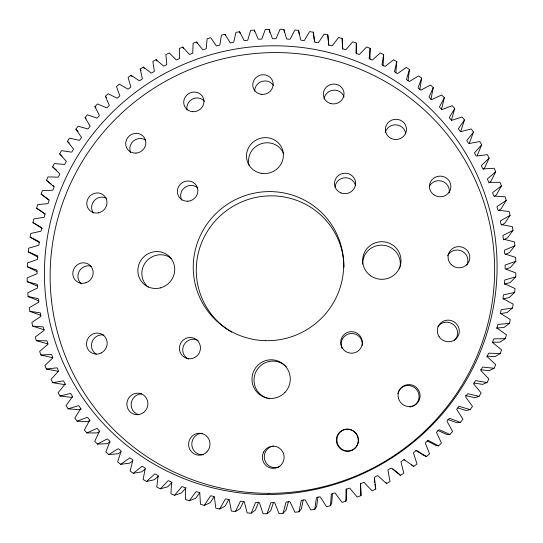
<?xml version="1.0" encoding="UTF-8"?>
<svg xmlns="http://www.w3.org/2000/svg" width="543" height="543" viewBox="0 0 543 543"><rect width="100%" height="100%" fill="white"/><g stroke="black" fill="none" stroke-linecap="round" stroke-linejoin="round"><path stroke-width="0.81" d="M369.993 59.241L370.163 48.381L366.701 46.949L359.799 53.967A0.74 0.699 -11.2 0 1 358.828 54.361L356.357 53.424A0.74 0.699 -11.5 0 1 355.964 52.515L356.31 43.019L352.774 41.811L346.346 49.196A0.74 0.699 -12.6 0 1 345.402 49.644L342.884 48.863A0.74 0.699 -12.8 0 1 342.429 47.981L342.178 38.526L338.574 37.535L332.635 45.259A0.733 0.699 -13.9 0 1 331.732 45.761L329.167 45.137A0.733 0.692 -14.1 0 1 328.664 44.288L327.802 34.908L324.157 34.134L318.727 42.171A0.733 0.692 -15.1 0 1 317.859 42.727L315.259 42.252A0.733 0.692 -15.4 0 1 314.702 41.438L313.257 32.166L309.571 31.616L304.671 39.931A0.733 0.692 -16.4 0 1 303.836 40.535L301.216 40.223A0.733 0.692 -16.7 0 1 300.612 39.449L298.575 30.313L294.863 29.987L290.505 38.546A0.733 0.692 -17.7 0 1 289.711 39.198L287.084 39.042A0.733 0.692 -17.9 0 1 286.433 38.309L283.826 29.349L280.1 29.247L276.299 38.017A0.733 0.686 -19 0 1 275.545 38.709L272.912 38.716A0.733 0.686 -19.2 0 1 272.213 38.024L269.05 29.274L265.33 29.39L262.086 38.343A0.726 0.686 -20.2 0 1 261.38 39.076L258.753 39.239A0.726 0.686 -20.4 0 1 258.013 38.594L254.3 30.082L250.594 30.422L247.927 39.517A0.726 0.686 -21.5 0 1 247.269 40.291L244.655 40.61A0.726 0.686 -21.7 0 1 243.875 40.012L239.633 31.765L235.954 32.329L233.863 41.533A0.726 0.686 -22.7 0 1 233.259 42.347L230.673 42.816A0.726 0.686 -22.9 0 1 229.852 42.273L225.094 34.318L221.463 35.098L219.956 44.383A0.726 0.686 -23.9 0 1 219.399 45.225L216.847 45.85A0.726 0.686 -24.2 0 1 215.992 45.354L210.738 37.732L207.161 38.723L206.238 48.055A0.726 0.686 -25.2 0 1 205.736 48.924L203.225 49.705A0.726 0.686 -25.4 0 1 202.342 49.264L196.614 41.987L193.098 43.189L192.772 52.535A0.726 0.686 -26.4 0 1 192.324 53.431L189.86 54.354A0.726 0.686 -26.6 0 1 188.95 53.967L182.774 47.071L179.333 48.476L179.59 57.802A0.726 0.679 -27.6 0 1 179.197 58.719L176.801 59.791A0.726 0.679 -27.9 0 1 175.864 59.458L169.253 52.963L165.9 54.572L166.749 63.836A0.726 0.679 -28.9 0 1 166.416 64.78L164.081 65.988A0.726 0.679 -29.1 0 1 163.124 65.71L156.106 59.642L152.854 61.447L154.28 70.624A0.726 0.679 -30.1 0 1 154.008 71.581L151.748 72.925A0.726 0.679 -30.3 0 1 150.778 72.708L143.372 67.088L140.237 69.076L142.239 78.138A0.726 0.679 -31.3 0 1 142.028 79.102L139.85 80.581A0.726 0.679 -31.5 0 1 138.865 80.425L131.107 75.273L128.094 77.445L130.666 86.344A0.726 0.679 -32.6 0 1 130.51 87.321L128.426 88.923A0.726 0.679 -32.8 0 1 127.429 88.828L119.345 84.165L116.467 86.513L119.596 95.229A0.726 0.686 -33.8 0 1 119.501 96.213L117.519 97.937A0.726 0.686 -34 0 1 116.514 97.903L108.125 93.742L105.39 96.254L109.068 104.751A0.726 0.686 -35 0 1 109.034 105.736L107.154 107.575A0.726 0.686 -35.2 0 1 106.15 107.602L97.489 103.964L94.91 106.638L99.125 114.885A0.726 0.686 -36.3 0 1 99.152 115.869L97.387 117.817A0.726 0.686 -36.5 0 1 96.382 117.906L87.477 114.804L85.061 117.627L89.799 125.596A0.726 0.686 -37.5 0 1 89.887 126.573L88.237 128.623A0.726 0.686 -37.7 0 1 87.24 128.772L78.124 126.22L75.877 129.186L81.124 136.843A0.726 0.686 -38.7 0 1 81.274 137.813L79.753 139.958A0.726 0.686 -39 0 1 78.755 140.169L69.463 138.18L67.4 141.275L73.129 148.592A0.726 0.686 -40 0 1 73.346 149.556L71.954 151.789A0.726 0.686 -40.2 0 1 70.97 152.054L61.535 150.642L59.655 153.852L65.859 160.809A0.733 0.692 -41.2 0 1 66.131 161.753L64.875 164.067A0.733 0.692 -41.5 0 1 63.904 164.393L54.354 163.565L52.671 166.884L59.323 173.441A0.733 0.692 -42.5 0 1 59.662 174.371L58.542 176.753A0.733 0.692 -42.7 0 1 57.592 177.14L47.967 176.896L46.488 180.317L53.567 186.453A0.733 0.692 -43.8 0 1 53.961 187.355L52.99 189.806A0.733 0.692 -44 0 1 52.06 190.254L42.388 190.6L41.112 194.109L48.598 199.797A0.733 0.692 -45.1 0 1 49.053 200.679L48.225 203.184A0.733 0.692 -45.3 0 1 47.322 203.686L37.65 204.63L36.585 208.213L44.451 213.433A0.74 0.699 -46.4 0 1 44.954 214.281L44.288 216.833A0.74 0.699 -46.6 0 1 43.413 217.39L33.761 218.938L32.926 222.576L41.139 227.307A0.74 0.699 -47.7 0 1 41.696 228.121L41.187 230.714A0.74 0.699 -47.9 0 1 40.345 231.325L30.754 233.463L30.136 237.155L38.675 241.364A0.74 0.699 -49 0 1 39.293 242.151L38.94 244.771A0.74 0.699 -49.2 0 1 38.132 245.436L28.643 248.171L28.256 251.891L37.08 255.57A0.747 0.706 -50.3 0 1 37.745 256.31L37.555 258.957A0.747 0.706 -50.5 0 1 36.788 259.669L27.435 262.988L27.279 266.742L36.367 269.864A0.747 0.706 -51.6 0 1 37.08 270.563L37.06 273.21A0.747 0.706 -51.9 0 1 36.327 273.977L27.15 277.88L27.225 281.641L36.544 284.193A0.747 0.713 -53 0 1 37.304 284.844L37.44 287.498A0.747 0.713 -53.2 0 1 36.754 288.306L27.788 292.786L28.093 296.532L37.61 298.501A0.753 0.713 -54.4 0 1 38.41 299.112L38.716 301.752A0.753 0.713 -54.6 0 1 38.078 302.6L29.356 307.643L29.899 311.377L39.571 312.741A0.753 0.713 -55.8 0 1 40.42 313.297L40.888 315.924A0.753 0.713 -56 0 1 40.304 316.813L31.854 322.406L32.634 326.099L42.429 326.859A0.753 0.719 -57.2 0 1 43.311 327.361L43.949 329.954A0.753 0.719 -57.4 0 1 43.413 330.884L35.288 337.006L36.293 340.651L46.175 340.794A0.76 0.719 -58.6 0 1 47.098 341.242L47.893 343.794A0.76 0.719 -58.9 0 1 47.417 344.757L39.639 351.396L40.881 354.979L50.811 354.491A0.76 0.726 -60.1 0 1 51.761 354.884L52.719 357.382A0.76 0.726 -60.4 0 1 52.304 358.373L44.906 365.514L46.379 369.016L56.316 367.903A0.76 0.726 -61.6 0 1 57.293 368.229L58.413 370.672A0.767 0.726 -61.8 0 1 58.053 371.69L51.076 379.299L52.773 382.713L62.676 380.962A0.767 0.733 -63.1 0 1 63.68 381.234L64.956 383.602A0.767 0.733 -63.4 0 1 64.658 384.648L58.128 392.704L60.042 396.01L69.877 393.627A0.767 0.733 -64.6 0 1 70.902 393.831L72.334 396.125A0.767 0.733 -64.9 0 1 72.104 397.184L66.049 405.662L68.174 408.852L77.9 405.838A0.774 0.74 -66.2 0 1 78.939 405.981L80.52 408.18A0.774 0.74 -66.5 0 1 80.35 409.252L74.805 418.124L77.14 421.178L86.71 417.54A0.774 0.74 -67.8 0 1 87.762 417.615L89.486 419.719A0.774 0.74 -68.1 0 1 89.385 420.805L84.375 430.036L86.914 432.941L96.287 428.692A0.774 0.747 -69.5 0 1 97.346 428.692L99.206 430.687A0.781 0.747 -69.8 0 1 99.172 431.78L94.726 441.337L97.455 444.086L106.591 439.226A0.781 0.747 -71.2 0 1 107.657 439.165L109.645 441.038A0.781 0.747 -71.5 0 1 109.679 442.138L105.817 451.986L108.729 454.559L117.593 449.109A0.781 0.753 -72.9 0 1 118.652 448.98L120.77 450.724A0.781 0.753 -73.3 0 1 120.872 451.824L117.614 461.923L120.695 464.313L129.241 458.292A0.787 0.753 -74.7 0 1 130.3 458.095L132.533 459.704A0.787 0.753 -75.1 0 1 132.702 460.797L130.076 471.114L133.313 473.306L141.506 466.729A0.787 0.76 -76.6 0 1 142.551 466.464L144.893 467.93A0.787 0.76 -77 0 1 145.13 469.009L143.142 479.503L146.529 481.485L154.327 474.378A0.787 0.76 -78.5 0 1 155.359 474.046L157.796 475.363A0.787 0.76 -78.9 0 1 158.108 476.428L156.778 487.057L160.294 488.822L167.665 481.207A0.794 0.767 -80.5 0 1 168.676 480.806L171.201 481.967A0.794 0.767 -80.9 0 1 171.581 483.012L170.916 493.73L174.554 495.27L181.464 487.173A0.794 0.767 -82.6 0 1 182.448 486.704L185.054 487.709A0.794 0.767 -83 0 1 185.502 488.727L185.509 499.499L189.249 500.802L195.656 492.25A0.794 0.767 -84.7 0 1 196.62 491.72L199.295 492.555A0.794 0.767 -85.1 0 1 199.804 493.546L200.489 504.318L204.317 505.384L210.202 496.417A0.801 0.774 -86.9 0 1 211.132 495.82L213.861 496.478A0.801 0.774 -87.3 0 1 214.431 497.436L215.802 508.167L219.705 508.988L225.026 499.635A0.801 0.774 -89.2 0 1 225.922 498.983L228.691 499.465A0.801 0.774 -89.6 0 1 229.329 500.381L231.379 511.031L235.336 511.594L240.074 501.895A0.801 0.774 88.4 0 1 240.929 501.182L243.732 501.488A0.801 0.774 87.9 0 1 244.425 502.37L247.153 512.877L251.151 513.183L255.278 503.185A0.801 0.781 85.9 0 1 256.086 502.418L258.909 502.54A0.801 0.781 85.4 0 1 259.663 503.375L263.056 513.705L267.075 513.753L270.563 503.49A0.801 0.781 83.3 0 1 271.324 502.669L274.161 502.608A0.801 0.781 82.8 0 1 274.968 503.388L279.021 513.502L283.039 513.291L285.883 502.798A0.808 0.781 80.6 0 1 286.589 501.929L289.419 501.684A0.808 0.781 80.1 0 1 290.274 502.418L294.971 512.266L298.976 511.791L301.148 501.121A0.808 0.787 77.9 0 1 301.799 500.205L304.616 499.777A0.808 0.787 77.3 0 1 305.519 500.456L310.84 509.992L314.818 509.259L316.304 498.454A0.808 0.787 75 0 1 316.902 497.503L319.684 496.893A0.808 0.787 74.4 0 1 320.628 497.51L326.553 506.694L330.483 505.703L331.278 494.816A0.808 0.787 72 0 1 331.814 493.825L334.556 493.03A0.808 0.787 71.5 0 1 335.54 493.587L342.042 502.384L345.905 501.135L346.006 490.207A0.808 0.787 69 0 1 346.475 489.182L349.169 488.218A0.808 0.787 68.4 0 1 350.181 488.714L357.24 497.069L361.014 495.583L360.423 484.661A0.808 0.787 65.9 0 1 360.824 483.603L363.45 482.469A0.808 0.787 65.3 0 1 364.496 482.897L372.077 490.791L375.749 489.053L374.453 478.186A0.808 0.787 62.8 0 1 374.792 477.107L377.337 475.804A0.808 0.787 62.2 0 1 378.41 476.163L386.48 483.555L390.03 481.587L388.048 470.829A0.808 0.787 59.6 0 1 388.313 469.729L390.77 468.263A0.808 0.787 59 0 1 391.863 468.548L400.388 475.41L403.809 473.218L401.134 462.602A0.808 0.787 56.5 0 1 401.331 461.489L403.687 459.867A0.808 0.787 55.9 0 1 404.793 460.084M346.678 488.924L346.61 498.209L345.905 501.135M504.338 284.227L510.21 282.57L515.735 276.882L515.85 272.953L505.879 269.077A0.787 0.76 18.1 0 1 505.092 268.296L505.085 265.527A0.787 0.76 17.8 0 1 505.872 264.78L515.816 261.312L515.674 257.396L505.513 254.158A0.787 0.753 16.2 0 1 504.678 253.432L504.495 250.683A0.787 0.753 15.9 0 1 505.228 249.889L514.886 245.816L514.499 241.934L504.182 239.341A0.781 0.753 14.4 0 1 503.313 238.676L502.954 235.947A0.781 0.753 14 0 1 503.626 235.119L512.965 230.47L512.327 226.635L501.908 224.693A0.781 0.753 12.6 0 1 500.999 224.083L500.463 221.395A0.781 0.747 12.3 0 1 501.08 220.526L510.067 215.333L509.185 211.56L498.705 210.27A0.781 0.747 10.9 0 1 497.755 209.713L497.055 207.08A0.781 0.747 10.5 0 1 497.612 206.177L506.212 200.462L505.092 196.763L494.585 196.125A0.774 0.747 9.2 0 1 493.614 195.636L492.745 193.057A0.774 0.74 8.9 0 1 493.241 192.127L501.413 185.916L500.062 182.312L489.582 182.319A0.774 0.74 7.5 0 1 488.585 181.891L487.553 179.38A0.774 0.74 7.2 0 1 487.987 178.423L495.711 171.758L494.137 168.255L483.718 168.9A0.774 0.74 5.9 0 1 482.7 168.54L481.512 166.104A0.767 0.733 5.6 0 1 481.885 165.126L489.134 158.027L487.342 154.646L477.025 155.929A0.767 0.733 4.3 0 1 475.987 155.631L474.65 153.282A0.767 0.733 4.1 0 1 474.955 152.291L481.709 144.791L479.713 141.54L469.539 143.44A0.767 0.733 2.8 0 1 468.487 143.203L467.007 140.956A0.767 0.726 2.5 0 1 467.245 139.951L473.482 132.092L471.283 128.983L461.292 131.487A0.76 0.726 1.3 0 1 460.226 131.318L458.611 129.173A0.76 0.726 1 0 1 458.787 128.162L464.482 119.969L462.093 117.016L452.319 120.112A0.76 0.726 -0.2 0 1 451.253 120.01L449.509 117.974A0.76 0.726 -0.5 0 1 449.618 116.955L454.749 108.478L452.19 105.681L442.667 109.353A0.76 0.719 -1.6 0 1 441.602 109.313L439.735 107.399A0.753 0.719 -1.9 0 1 439.776 106.38L444.344 97.645L441.615 95.025L432.377 99.247A0.753 0.719 -3.1 0 1 431.312 99.267L429.337 97.482A0.753 0.719 -3.3 0 1 429.309 96.464L433.294 87.511L430.416 85.075L421.497 89.819A0.753 0.713 -4.5 0 1 420.438 89.914L418.354 88.251A0.753 0.713 -4.7 0 1 418.266 87.247L421.653 78.111L418.633 75.864L410.06 81.117A0.747 0.713 -5.9 0 1 409.015 81.274L406.836 79.746A0.747 0.713 -6.1 0 1 406.68 78.755L409.47 69.477L406.32 67.42L398.128 73.156A0.747 0.706 -7.2 0 1 397.089 73.373L394.829 71.988A0.747 0.706 -7.5 0 1 394.612 71.011L396.79 61.624L393.526 59.771L385.734 65.968A0.747 0.706 -8.6 0 1 384.722 66.239L382.381 65.004A0.747 0.706 -8.8 0 1 382.102 64.047L383.67 54.585L380.304 52.942L372.946 59.56A0.74 0.706 -9.9 0 1 371.948 59.9L369.539 58.807A0.74 0.706 -10.2 0 1 369.199 57.87L370.163 48.381M383.08 66.124L383.67 54.585M361.014 495.583L360.613 483.575M332.445 493.356L331.739 502.994L330.483 505.703M395.799 72.972L396.79 61.624M503.157 298.888L509.144 297.598L514.642 292.467L515.015 288.543L505.275 284.037A0.794 0.76 20.1 0 1 504.542 283.208L504.719 280.439A0.787 0.76 19.7 0 1 505.547 279.74L515.735 276.882M408.085 80.608L409.47 69.477M317.974 496.859L316.65 506.415L314.818 509.259M500.205 313.61L507.101 312.578L512.538 307.996L513.162 304.094L503.7 298.969A0.794 0.767 22.1 0 1 503.022 298.093L503.375 295.338A0.794 0.767 21.7 0 1 504.257 294.686L514.642 292.467M419.773 89.738L421.653 78.111M430.864 99.668L433.294 87.511M303.157 500.239L301.399 508.859L298.976 511.791M496.288 328.101L504.087 327.436L509.415 323.418L510.298 319.549L501.155 313.827A0.794 0.767 24.2 0 1 500.531 312.904L501.067 310.162A0.794 0.767 23.8 0 1 501.99 309.571L512.538 307.996M441.513 109.476L444.344 97.645M288.347 501.834L286.052 510.305L283.039 513.291M454.749 108.478L451.389 120.261M492.25 342.287L500.103 342.11L505.289 338.642L506.422 334.827L497.646 328.529A0.794 0.774 26.4 0 1 497.076 327.565L497.788 324.857A0.794 0.774 26 0 1 498.752 324.32L509.415 323.418M464.482 119.969L460.742 131.372M273.496 502.465L270.672 510.759L267.075 513.753M473.482 132.092L469.39 143.081M486.46 356.181L495.162 356.541L500.171 353.615L501.556 349.875L493.173 343.013A0.801 0.774 28.7 0 1 492.664 342.015L493.553 339.355A0.801 0.774 28.2 0 1 494.551 338.88L505.289 338.642M481.709 144.791L477.297 155.346M258.665 502.132L255.332 510.216L251.151 513.183M480.596 369.749L489.284 370.652L494.076 368.269L495.705 364.611L487.757 357.226A0.801 0.774 31 0 1 487.315 356.194L488.374 353.588A0.801 0.774 30.6 0 1 489.406 353.174L500.171 353.615M489.134 158.027L484.668 167.855L483.304 169.219M243.563 501.603L240.094 508.682L235.336 511.594M495.711 171.758L491.001 181.118L488.944 182.916M473.856 382.937L482.483 384.396L487.023 382.537L488.89 378.987L481.417 371.093A0.801 0.781 33.5 0 1 481.037 370.034L482.272 367.489A0.801 0.781 33 0 1 483.331 367.149L494.076 368.269M501.413 185.916L496.485 194.794L494.306 196.464M228.922 499.35L225.033 506.178L219.705 508.988M465.439 395.501L474.792 397.7L479.041 396.356L481.139 392.922L474.175 384.553A0.801 0.781 36.1 0 1 473.863 383.473L475.261 381.01A0.801 0.781 35.6 0 1 476.347 380.731L487.023 382.537M506.212 200.462L501.094 208.838L498.8 210.379M214.051 496.852L210.202 502.709L204.317 505.384M510.067 215.333L504.8 223.193L501.705 224.999M457.83 407.963L466.24 410.515L470.163 409.653L472.485 406.354L466.057 397.551A0.808 0.781 38.7 0 1 465.819 396.451L467.38 394.075A0.808 0.781 38.2 0 1 468.48 393.865L479.041 396.356M512.965 230.47L507.576 237.807L503.639 239.775M199.865 492.718L195.67 498.304L189.249 500.802M514.886 245.816L509.415 252.61L505.343 254.341M447.826 419.386L456.86 422.766L460.43 422.379L462.962 419.23L457.104 410.019A0.808 0.781 41.5 0 1 456.935 408.906L458.645 406.632A0.808 0.781 40.9 0 1 459.758 406.497L470.163 409.653M186.025 487.695L181.498 492.983L174.554 495.27M515.816 261.312L510.298 267.556L506.103 269.029M437.875 430.45L446.692 434.407L449.869 434.468L452.604 431.481L447.344 421.911A0.808 0.787 44.3 0 1 447.242 420.784L449.102 418.626A0.808 0.787 43.8 0 1 450.222 418.558L460.43 422.379M172.002 482.388L167.746 486.779L160.294 488.822M427.226 440.868L435.771 445.382L438.534 445.864L441.459 443.061L436.816 433.165A0.808 0.787 47.2 0 1 436.796 432.038L438.792 429.995A0.808 0.787 46.7 0 1 439.918 430.002L449.869 434.468M158.366 476.17L154.463 479.713L146.529 481.485M415.904 450.588L423.818 455.455L426.472 456.52L429.581 453.907L425.576 443.726A0.808 0.787 50.3 0 1 425.624 442.599L427.748 440.692A0.808 0.787 49.7 0 1 428.875 440.767L438.534 445.864M145.178 469.064L141.709 471.833L133.313 473.306M403.978 459.561L413.739 466.383L417.01 463.973L413.664 453.554A0.808 0.787 53.3 0 1 413.786 452.434L416.033 450.663A0.808 0.787 52.8 0 1 417.153 450.812L426.472 456.52M132.485 461.102L129.533 463.172L120.695 464.313M121.041 451.905L117.974 453.772L108.729 454.559M110.243 442.016L107.086 443.679L97.455 444.086M99.417 431.814L96.898 432.934L86.914 432.941M90.023 420.635L87.45 421.592L77.14 421.178M81.389 408.92L78.783 409.707L68.174 408.852M72.789 396.885L70.909 397.327L60.042 396.01M65.757 384.186L63.864 384.498L52.773 382.713M58.026 371.263L46.379 369.016M52.691 357.742L40.881 354.979M36.293 340.651L47.886 343.909M32.634 326.099L44.322 329.859M29.899 311.377L40.868 315.361M28.093 296.532L39.096 300.992M27.225 281.641L37.542 286.263M27.279 266.742L36.836 271.446M28.256 251.891L37.759 257.009M30.136 237.155L39.571 242.68M411.567 464.93L413.739 466.383M32.926 222.576L42.381 228.583M36.585 208.213L45.259 214.152M41.112 194.109L48.992 199.926M46.488 180.317L50.994 183.901M52.929 185.441L54.219 186.459M392.806 468.813L398.725 473.598M52.671 166.884L56.458 170.115M59.655 153.852L62.119 156.112M67.4 141.275L69.199 143.04M75.877 129.186L78.206 131.637M85.061 117.627L86.12 118.829M399.044 473.822L400.388 475.41M94.91 106.638L95.935 107.881M105.39 96.254L106.374 97.536M131.107 75.273L131.99 76.631M140.237 69.076L141.092 70.461M143.372 67.088L144.214 68.472M156.106 59.642L156.893 61.06M182.774 47.071L183.459 48.537M385.93 482.299L386.48 483.555M196.614 41.987L197.252 43.474M225.094 34.318L225.623 35.838M239.633 31.765L240.135 33.381M254.3 30.082L254.742 31.704M269.05 29.274L269.817 32.532M375.464 487.662L375.749 489.053M283.826 29.349L284.478 32.614M298.575 30.313L299.241 34.392M313.257 32.166L314.499 41.926M374.385 479.021L374.785 482.374M374.989 484.057L375.322 486.962M327.802 34.908L328.773 45.429M342.178 38.526L342.762 48.972M356.31 43.019L356.534 54.015M227.816 329.737A74.187 72.945 -29.9 0 1 235.676 204.813A74.187 72.945 -29.9 0 1 344.024 267.265M231.725 332.214A74.187 72.945 -29.9 0 1 228.46 330.171M342.165 348.592A10.636 10.568 26.6 0 1 341.893 347.982M341.662 347.357A10.636 10.568 26.6 0 1 350.649 333.538A10.636 10.568 26.6 0 1 362.296 345.334M362.69 264.081A18.835 18.469 3.7 0 1 382.72 245.185A18.835 18.469 3.7 0 1 400.123 266.525M399.899 267.665A18.835 18.469 3.7 0 1 399.607 268.792M249.156 165.439A18.231 17.586 -22.4 0 1 260.864 143.854A18.231 17.586 -22.4 0 1 283.446 153.275M335.045 187.383A10.358 10.052 -10 0 1 355.38 185.143M181.796 200.265A10.188 9.828 -34.5 0 1 184.668 187.586A10.188 9.828 -34.5 0 1 197.713 187.953M148.307 287.159A18.421 17.844 -46.8 0 1 146.06 261.706A18.421 17.844 -46.8 0 1 171.534 258.57M188.496 359.113A10.507 10.276 -60 0 1 183.928 344.934A10.507 10.276 -60 0 1 198.168 340.468M267.197 398.202A18.985 18.801 -78.1 0 1 256.791 370.19A18.985 18.801 -78.1 0 1 286.304 366.796M269.498 398.759A18.985 18.801 -78.1 0 1 268.337 398.514M398.413 391.659A10.914 10.717 43.6 0 1 416.033 388.897A10.914 10.717 43.6 0 1 412.436 406.34M411.153 406.755A10.914 10.717 43.6 0 1 409.816 407.012M397.754 393.573A10.914 10.717 43.6 0 1 397.931 392.922M358.244 438.249A10.935 10.745 65.5 0 1 344.262 450.391A10.935 10.745 65.5 0 1 340.312 432.004A10.935 10.745 65.5 0 1 358.095 437.577M279.747 466.559A10.887 10.663 85.6 0 1 264.78 460.131A10.887 10.663 85.6 0 1 273.285 446.061M203.618 454.695A10.779 10.493 -79.7 0 1 202.96 454.762M202.301 454.79A10.779 10.493 -79.7 0 1 191.788 444.133A10.779 10.493 -79.7 0 1 202.274 433.246M138.648 414.689A10.629 10.276 -68.4 0 1 131.263 403.103A10.629 10.276 -68.4 0 1 141.716 393.865M96.287 354.179A10.453 10.052 -59 0 1 92.215 341.554A10.453 10.052 -59 0 1 103.957 335.038M81.518 283.914A10.283 9.842 -50.7 0 1 79.312 271.1A10.283 9.842 -50.7 0 1 91.618 266.328M93.396 213.046A10.147 9.679 -42.9 0 1 94.177 200.686A10.147 9.679 -42.9 0 1 106.428 198.154M130.639 152.556A10.066 9.577 -35.5 0 1 133.585 140.861A10.066 9.577 -35.5 0 1 145.714 140.209M187.05 110.073A10.046 9.557 -28.1 0 1 192.521 99.016A10.046 9.557 -28.1 0 1 204.596 101.331M254.681 91.156A10.1 9.618 -20.8 0 1 261.957 81.382A10.1 9.618 -20.8 0 1 273.373 85.427M324.09 99.07A10.208 9.747 -13.2 0 1 333.354 90.179A10.208 9.747 -13.2 0 1 344.018 97.048M385.286 132.499A10.365 9.937 -5.2 0 1 396.166 124.842A10.365 9.937 -5.2 0 1 405.682 133.883M429.248 186.548A10.534 10.161 3.6 0 1 441.995 181.192A10.534 10.161 3.6 0 1 449.176 192.731M448.246 254.653A10.704 10.385 13.7 0 1 462.439 251.395A10.704 10.385 13.7 0 1 466.885 265.018M447.595 255.78A10.704 10.385 13.7 0 1 447.9 255.21M437.807 326.73A10.84 10.582 26.4 0 1 453.581 324.687A10.84 10.582 26.4 0 1 454.471 340.407M267.339 494.517A227.3 223.39 -29.9 0 0 468.453 157.993A227.3 223.39 -29.9 0 0 76.482 157.945A227.3 223.39 -29.9 0 0 267.339 494.517M268.914 493.356A223.166 219.467 -29.9 0 0 466.559 162.981A223.166 219.467 -29.9 0 0 81.654 162.554A223.166 219.467 -29.9 0 0 268.914 493.356M265.439 340.671A75.531 74.221 -29.9 0 0 335.045 230.497A75.531 74.221 -29.9 0 0 204.881 227.266A75.531 74.221 -29.9 0 0 265.439 340.671M342.314 348.056A10.833 10.765 25.3 0 0 361.047 347.568A10.833 10.765 25.3 0 0 351.178 331.658A10.833 10.765 25.3 0 0 342.314 348.056M370.754 275.844A19.181 18.801 3.3 0 0 400.931 262.296A19.181 18.801 3.3 0 0 373.815 243.42A19.181 18.801 3.3 0 0 370.754 275.844M261.387 173.332A18.557 17.885 -22.5 0 0 282.414 149.345A18.557 17.885 -22.5 0 0 251.042 144.133A18.557 17.885 -22.5 0 0 261.387 173.332M341.052 192.948A10.548 10.229 -10.2 0 0 355.482 181.932A10.548 10.229 -10.2 0 0 338.588 175.403A10.548 10.229 -10.2 0 0 341.052 192.948M160.47 287.871A18.754 18.15 -46.6 0 0 169.762 256.975A18.754 18.15 -46.6 0 0 138.655 265.228A18.754 18.15 -46.6 0 0 160.47 287.871M187.898 201.209A10.371 9.991 -34.4 0 0 196.362 185.523A10.371 9.991 -34.4 0 0 178.613 186.602A10.371 9.991 -34.4 0 0 187.898 201.209M285.014 392.338A19.331 19.141 -77.1 0 0 275.6 360.287A19.331 19.141 -77.1 0 0 252.76 384.661A19.331 19.141 -77.1 0 0 285.014 392.338M194.672 357.532A10.697 10.453 -59.6 0 0 195.704 339.124A10.697 10.453 -59.6 0 0 179.434 347.744A10.697 10.453 -59.6 0 0 194.672 357.532M398.419 398.107A11.125 10.914 43.3 0 0 416.793 403.625A11.125 10.914 43.3 0 0 412.089 385.055A11.125 10.914 43.3 0 0 398.419 398.107M439.144 336.755A11.043 10.779 26 0 0 458.149 335.954A11.043 10.779 26 0 0 447.629 320.126A11.043 10.779 26 0 0 439.144 336.755M451.294 264.665A10.908 10.575 13.4 0 0 469.478 260.049A10.908 10.575 13.4 0 0 456.066 246.977A10.908 10.575 13.4 0 0 451.294 264.665M433.755 194.727A10.731 10.337 3.3 0 0 450.819 187.715A10.731 10.337 3.3 0 0 435.92 176.95A10.731 10.337 3.3 0 0 433.755 194.727M391.394 138.567A10.548 10.107 -5.4 0 0 406.422 128.508A10.548 10.107 -5.4 0 0 389.922 121.13A10.548 10.107 -5.4 0 0 391.394 138.567M330.511 103.509A10.392 9.91 -13.3 0 0 343.814 91.686A10.392 9.91 -13.3 0 0 326.73 86.765A10.392 9.91 -13.3 0 0 330.511 103.509M261.129 94.306A10.276 9.774 -20.8 0 0 272.586 80.968A10.276 9.774 -20.8 0 0 255.183 78.457A10.276 9.774 -20.8 0 0 261.129 94.306M192.67 111.688A10.222 9.713 -28.2 0 0 203.096 97.584A10.222 9.713 -28.2 0 0 185.686 96.376A10.222 9.713 -28.2 0 0 192.67 111.688M135.954 153.119A10.242 9.733 -35.4 0 0 144.397 137.718A10.242 9.733 -35.4 0 0 126.947 138.859A10.242 9.733 -35.4 0 0 135.954 153.119M98.426 212.856A10.331 9.835 -42.8 0 0 104.758 196.315A10.331 9.835 -42.8 0 0 87.464 199.817A10.331 9.835 -42.8 0 0 98.426 212.856M85.937 282.781A10.466 10.005 -50.6 0 0 89.982 265.283A10.466 10.005 -50.6 0 0 73.074 271.167A10.466 10.005 -50.6 0 0 85.937 282.781M101.222 352.977A10.643 10.222 -58.8 0 0 102.783 334.76A10.643 10.222 -58.8 0 0 86.561 343.047A10.643 10.222 -58.8 0 0 101.222 352.977M143.725 412.368A10.826 10.46 -68.1 0 0 141.492 393.913A10.826 10.46 -68.1 0 0 126.96 405.499A10.826 10.46 -68.1 0 0 143.725 412.368M206.951 451.81A10.982 10.69 -79.3 0 0 201.935 433.565A10.982 10.69 -79.3 0 0 188.998 447.303A10.982 10.69 -79.3 0 0 206.951 451.81M263.708 451.966A11.091 10.86 85.9 0 0 273.557 468.365A11.091 10.86 85.9 0 0 282.516 451.498A11.091 10.86 85.9 0 0 263.708 451.966M336.402 439.07A11.138 10.948 65.6 0 0 351.932 450.371A11.138 10.948 65.6 0 0 353.669 431.237A11.138 10.948 65.6 0 0 336.402 439.07"/></g></svg>
